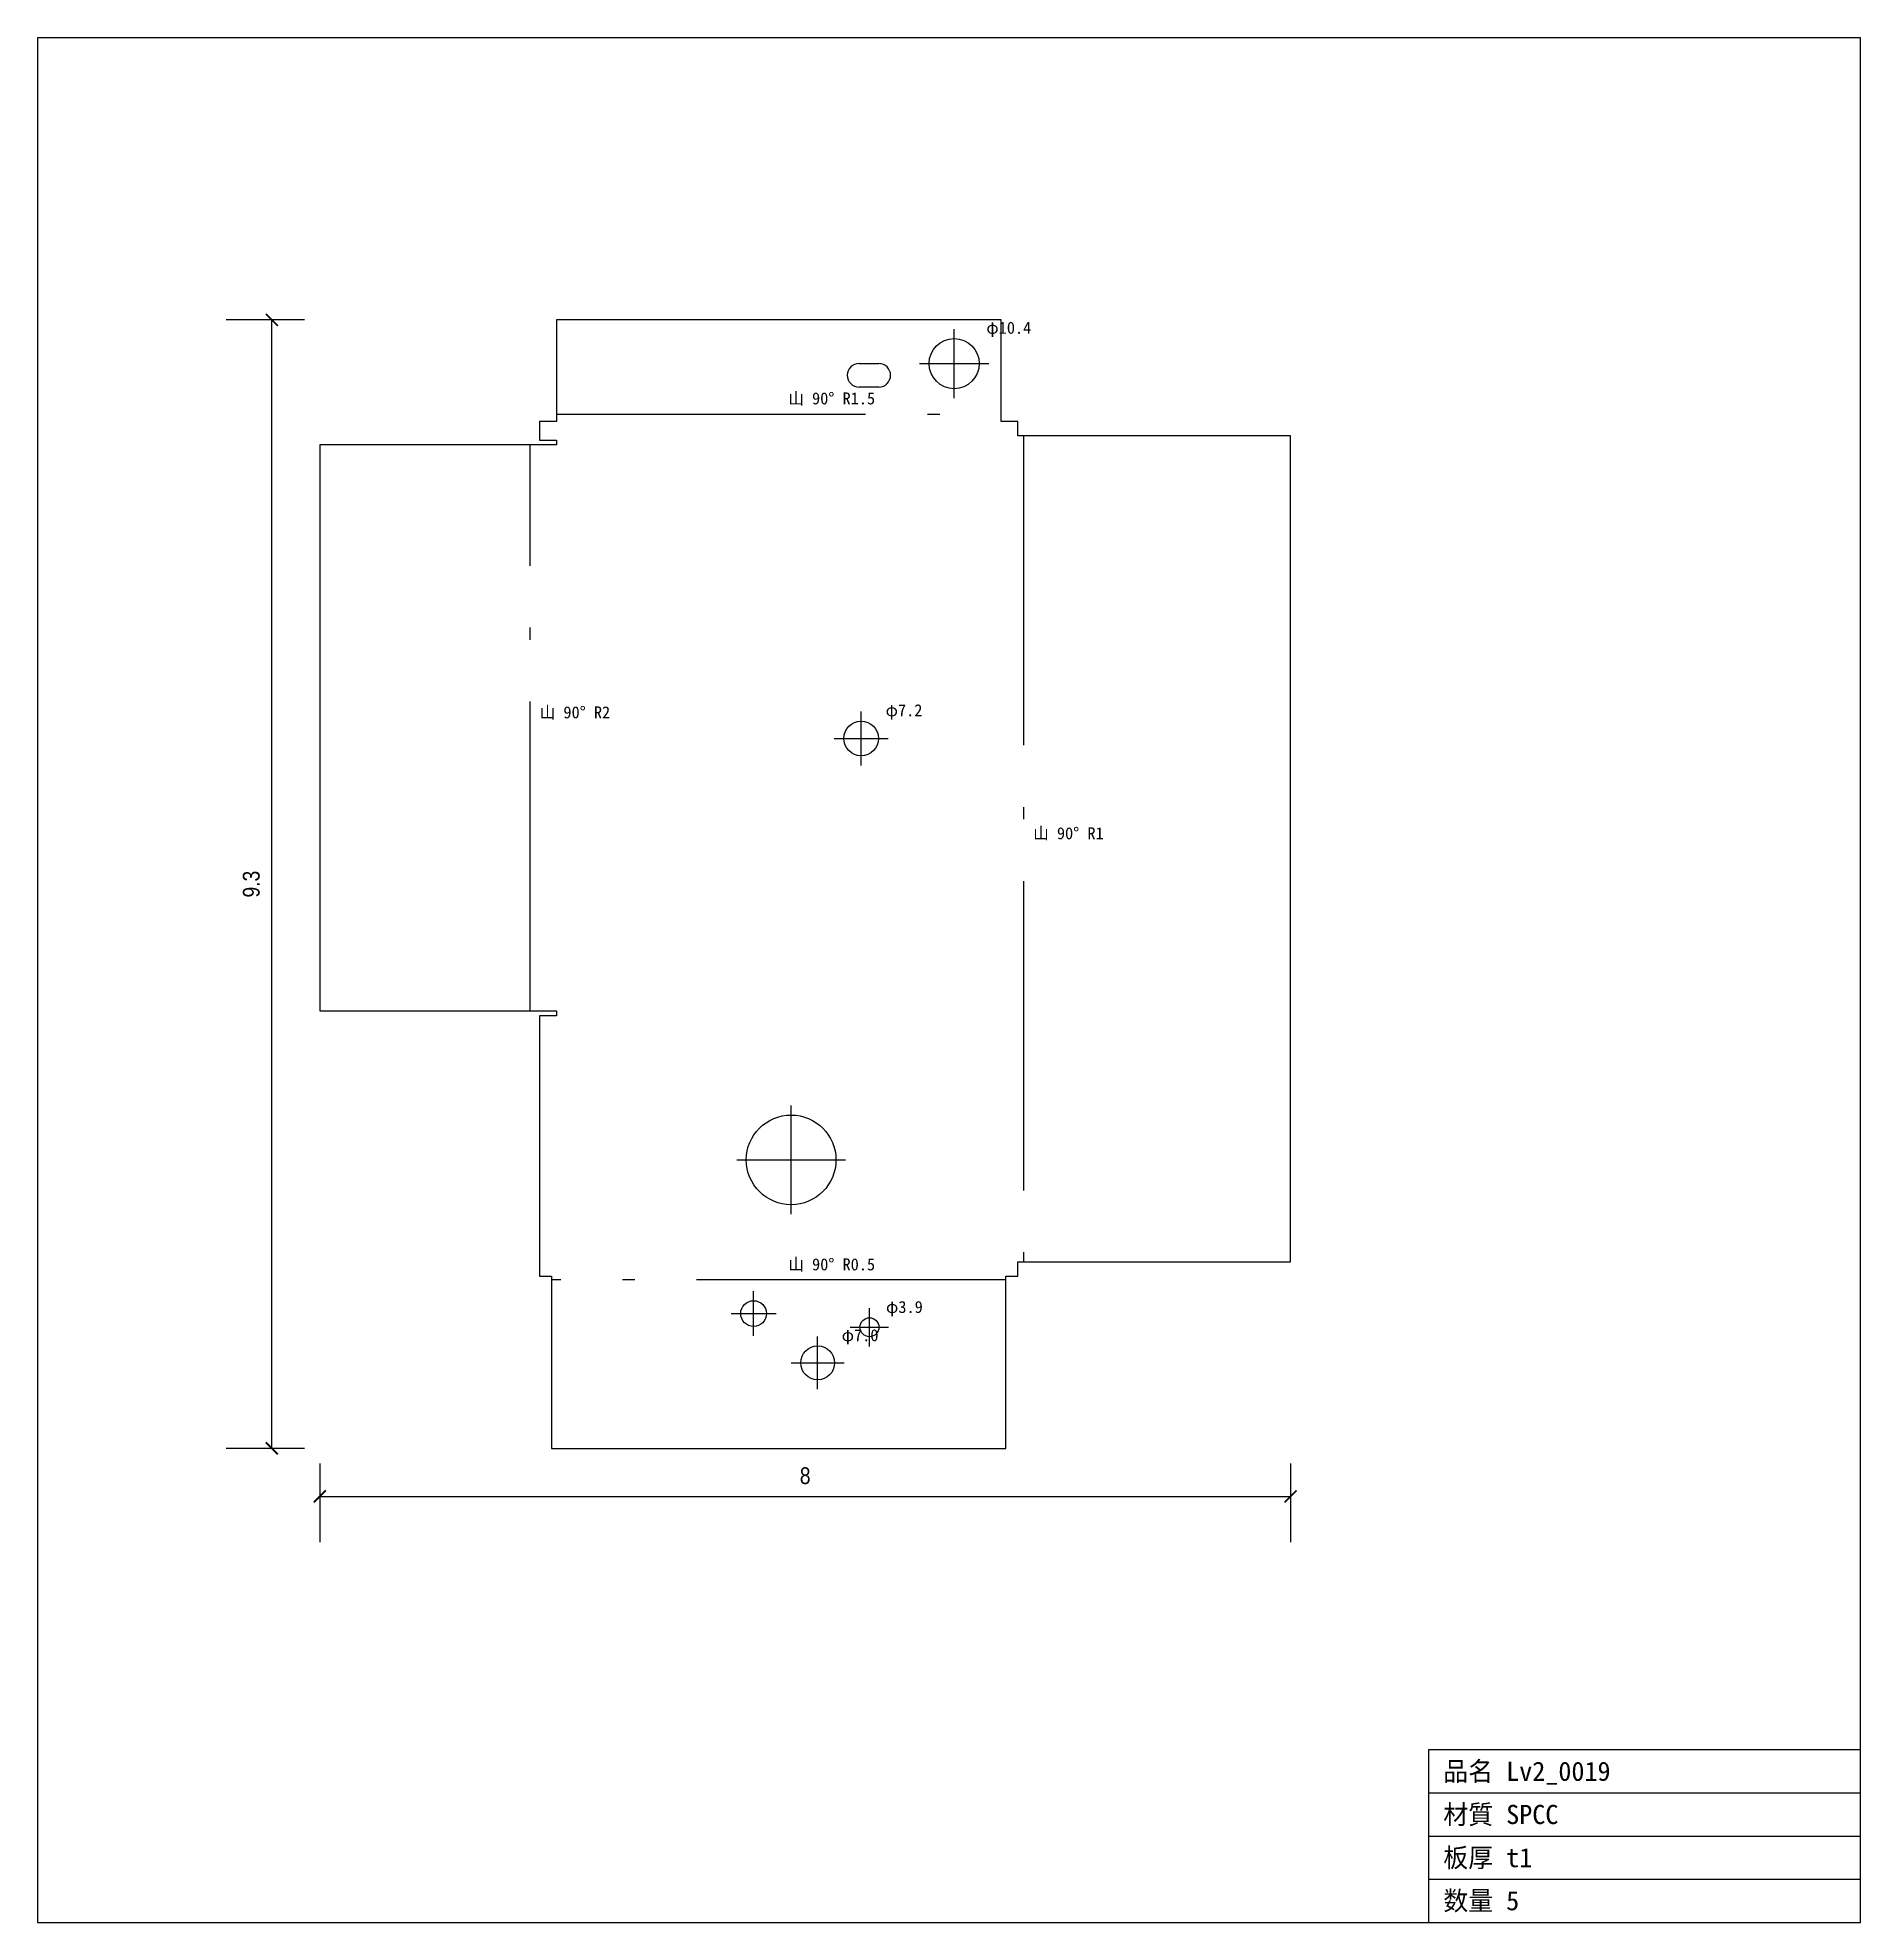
# Model space of a CAD drawing. Header units: inches. Extents: x -4.1 to 10.8, y -5.3 to 10.2.
import ezdxf

# ---------------------------------------------------------------- set-up
doc = ezdxf.new("R2010")
doc.units = ezdxf.units.IN
doc.linetypes.add('CENTER', pattern=[5.08, 3.175, -0.635, 0.635, -0.635])
doc.linetypes.add('DASHDOT', pattern=[3.556, 2.54, -0.508, 0, -0.508])
doc.styles.add('OpenSansCondensed-Light', font='OpenSansCondensed-Light.ttf')
doc.dimstyles.new('EZDXF', dxfattribs={"dimtxt": 0.25, "dimasz": 0.175, "dimexe": 0.375, "dimexo": 0.125, "dimgap": 0.1, "dimtad": 1, "dimlfac": 100, "dimzin": 12, "dimdsep": 46, "dimtxsty": 'OpenSansCondensed-Light', "dimblk": 'ARCHTICK', "dimcen": 2.5, "dimazin": 3, "dimtfac": 0.5, "dimtmove": 2, "dimatfit": 3})

# ---------------------------------------------------------------- blocks, each defined once
blk = doc.blocks.new('_ARCHTICK')
at = {"color": 0, "linetype": 'BYBLOCK', "const_width": 0.15}
blk.add_lwpolyline([(-0.5, -0.5), (0.5, 0.5)], dxfattribs=at)

msp = doc.modelspace()

# ---------------------------------------------------------------- linework, layer by layer
at = {"color": 7, "linetype": 'CONTINUOUS'}
for p, q in [((10.847, 10.17), (-4.122, 10.17)), ((-4.122, 10.17), (-4.122, -5.306)), ((10.847, -5.306), (10.847, 10.17)), ((2.624, 7.495), (2.786, 7.495)), ((2.786, 7.301), (2.624, 7.301)), ((7.303, -5.306), (7.303, -3.888)), ((7.303, -3.888), (10.847, -3.888)), ((7.303, -4.243), (10.847, -4.243)), ((7.303, -4.597), (10.847, -4.597)), ((7.303, -4.951), (10.847, -4.951)), ((-4.122, -5.306), (10.847, -5.306))]:
    msp.add_line(p, q, dxfattribs=at)
at = {"color": 1, "linetype": 'CENTER'}
for p, q in [((3.405, 7.209), (3.405, 7.778)), ((3.12, 7.494), (3.689, 7.494)), ((2.641, 4.195), (2.641, 4.637)), ((2.42, 4.416), (2.862, 4.416)), ((2.066, 0.508), (2.066, 1.402)), ((1.619, 0.955), (2.513, 0.955)), ((1.758, -0.491), (1.758, -0.123)), ((1.574, -0.307), (1.943, -0.307)), ((2.709, -0.576), (2.709, -0.263)), ((2.552, -0.419), (2.865, -0.419)), ((2.284, -0.929), (2.284, -0.494)), ((2.066, -0.712), (2.501, -0.712))]:
    msp.add_line(p, q, dxfattribs=at)
at = {"color": 4, "linetype": 'DASHDOT'}
for p, q in [((0.138, 7.08), (3.791, 7.08)), ((-0.077, 2.178), (-0.077, 6.827)), ((3.975, 6.9), (3.975, 0.118)), ((3.83, -0.031), (0.098, -0.031))]:
    msp.add_line(p, q, dxfattribs=at)
at = {"color": 7, "linetype": 'CONTINUOUS'}
msp.add_lwpolyline([(3.83, -1.414), (3.83, 0), (3.929, 0), (3.929, 0.118), (6.168, 0.118), (6.168, 6.9), (3.929, 6.9), (3.929, 7.018), (3.791, 7.018), (3.791, 7.853), (0.138, 7.853), (0.138, 7.018), (0, 7.018), (0, 6.866), (0.138, 6.866), (0.138, 6.827), (-1.805, 6.827), (-1.805, 2.178), (0.138, 2.178), (0.138, 2.139), (0, 2.139), (0, 0), (0.098, 0), (0.098, -1.414)], close=True, dxfattribs=at)
for centre, radius in [((3.405, 7.494), 0.206), ((2.641, 4.416), 0.142), ((2.066, 0.955), 0.368), ((1.758, -0.307), 0.106), ((2.709, -0.419), 0.0776), ((2.284, -0.712), 0.139)]:
    msp.add_circle(centre, radius, dxfattribs=at)
for centre, start, end in [((2.624, 7.398), 90, -90), ((2.786, 7.398), -90, 90)]:
    msp.add_arc(centre, 0.0969, start, end, dxfattribs=at)

# ---------------------------------------------------------------- texts
at = {"color": 2}
for s, height, p in [('φ10.4', 0.0984, (3.669, 7.739)), ('山 90° R1.5', 0.0984, (2.043, 7.159)), ('山 90° R2', 0.0984, (0.001, 4.581)), ('φ7.2', 0.0984, (2.842, 4.598)), ('山 90° R1', 0.0984, (4.054, 3.588)), ('山 90° R0.5', 0.0984, (2.043, 0.048)), ('φ3.9', 0.0984, (2.845, -0.302)), ('φ7.0', 0.0984, (2.481, -0.534)), ('品名 Lv2_0019', 0.15748, (7.422, -4.144)), ('材質 SPCC', 0.1575, (7.422, -4.499)), ('板厚 t1', 0.1575, (7.422, -4.853)), ('数量 5', 0.1575, (7.422, -5.207))]:
    msp.add_text(s, height=height, dxfattribs=at).set_placement(p)

# ---------------------------------------------------------------- dimensions: what is measured, and where the dimension line sits
at = {"color": 8}
msp.add_linear_dim(base=(-2.198, -1.414), p1=(-1.805, -1.414), p2=(-1.805, 7.853), angle=90, dimstyle='EZDXF', override={"dimtxt": 0.137795, "dimasz": 0.098425, "dimdec": 1, "dimlfac": 1}, dxfattribs=at).render()
msp.add_linear_dim(base=(-1.805, -1.808), p1=(-1.805, -1.414), p2=(6.168, -1.414), dimstyle='EZDXF', override={"dimtxt": 0.137795, "dimasz": 0.098425, "dimdec": 1, "dimlfac": 1}, dxfattribs=at).render()

doc.saveas('drawing.dxf')
